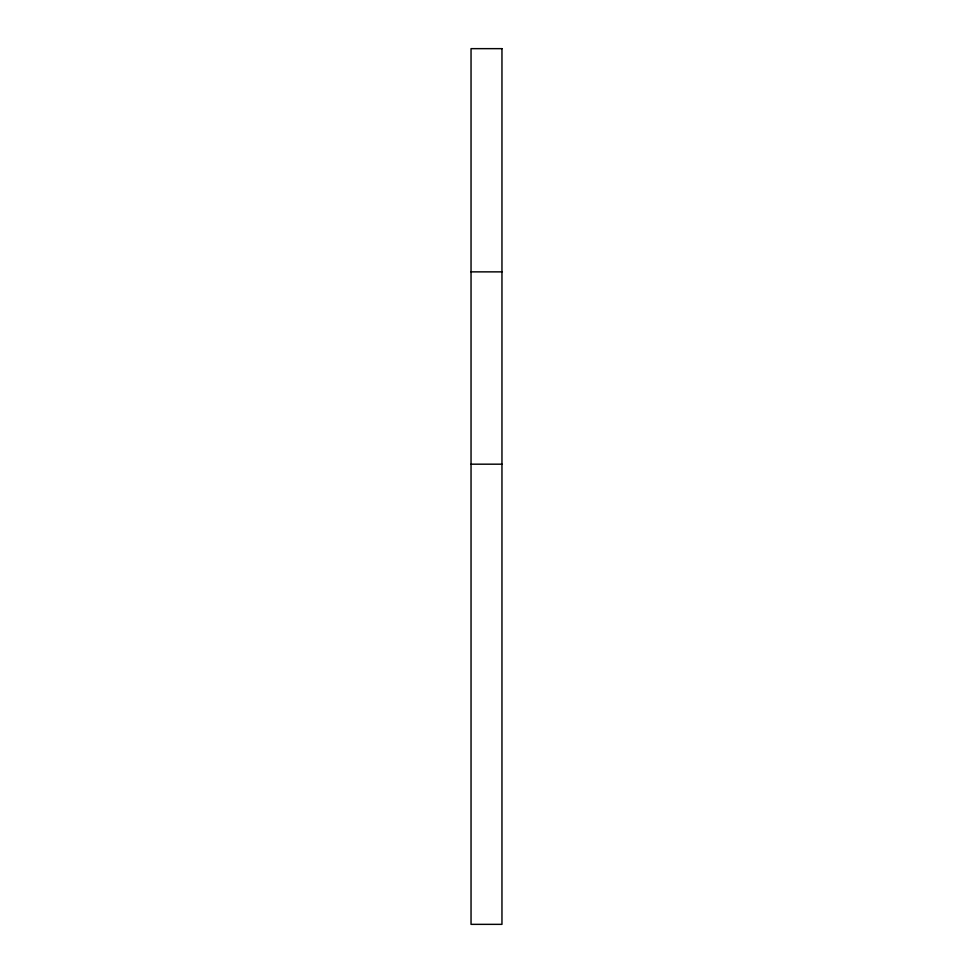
<?xml version="1.0" encoding="UTF-8"?>
<svg xmlns="http://www.w3.org/2000/svg" width="973" height="973" viewBox="0 0 973 973"><rect width="100%" height="100%" fill="white"/><g stroke="black" fill="none" stroke-linecap="round" stroke-linejoin="round"><path stroke-width="1.46" d="M471.041 271.868L501.959 271.868M471.041 464.182L501.959 464.182M501.959 48.65L471.041 48.65L471.041 924.35L501.959 924.35L501.959 48.65"/></g></svg>
